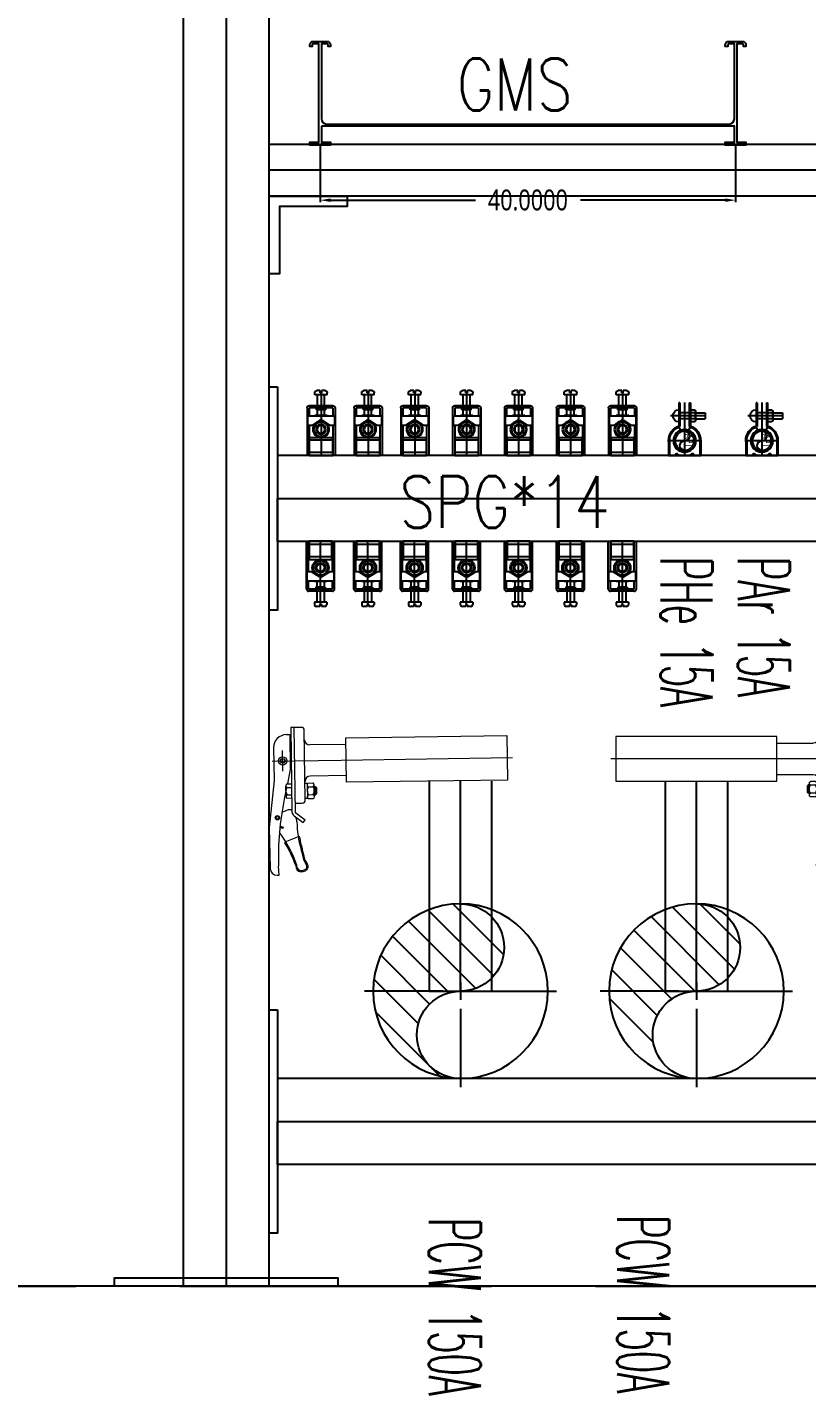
# Model space of a CAD drawing. Extents: x -3080 to 28500, y -1326 to 31609.
# Drawn here: x 19710.3 to 19785.3, y 26310.3 to 26442 of the extents above; entities that cross this region are included whole.
import ezdxf
from ezdxf.enums import TextEntityAlignment as Align
from ezdxf.xclip import XClip

# ---------------------------------------------------------------- set-up
doc = ezdxf.new("R2010")
doc.units = 0
doc.header["$LTSCALE"] = 100
doc.header["$XCLIPFRAME"] = 2
for name, pattern in [('188K-SM-07-F10-MECH-CR PIPE-Y2257103$0$AP7P1-SM-08-FNN-120-A(4)-SMP$0$18P2-SM-08-FNN-320-A(9)-20190318-JEN$0$SM-08-FNN-300-A(9)-JEN$0$15P6-SM-08-FNN-320-A(10)-UIS-TCM$0$15P6-SM-08-FNN-320-A(10)-UIS-TCM$0$15P6-SM-08-FNN-320-A(10)-UIS-TCM$0$15P6-SM-08-FNN-320-A(10)-UIS-TCM$0$15P6-SM-08-FNN-320-A(10)-UIS-TCM$0$15P6-SM-08-FNN-320-A(10)-UIS-TCM$0$15P6-SM-08-FNN-320-A(10)-UIS-TCM$0$8$0$F14P7-08-FNN-08-001_SPG$0$CENTER', [50.800000000000004, 31.75, -6.35, 6.35, -6.35]), ('188K-SM-07-F10-MECH-CR PIPE-Y2257103$0$AP7P1-SM-08-FNN-120-A(4)-SMP$0$18P2-SM-08-FNN-320-A(9)-20190318-JEN$0$SM-08-FNN-300-A(9)-JEN$0$15P6-SM-08-FNN-320-A(10)-UIS-TCM$0$15P6-SM-08-FNN-320-A(10)-UIS-TCM$0$15P6-SM-08-FNN-320-A(10)-UIS-TCM$0$15P6-SM-08-FNN-320-A(10)-UIS-TCM$0$15P6-SM-08-FNN-320-A(10)-UIS-TCM$0$15P6-SM-08-FNN-320-A(10)-UIS-TCM$0$15P6-SM-08-FNN-320-A(10)-UIS-TCM$0$8$0$F14P7-08-FNN-08-001_SPG$0$HIDDEN', [9.524999999999999, 6.35, -3.175]), ('188K-SM-07-F10-MECH-CR PIPE-Y2257103$0$X-S-FAB_SL ALL$0$HIDDEN', [0.4, 0.3, -0.1])]:
    doc.linetypes.add(name, pattern=pattern)
for name, color, linetype in [('0-xref', 8, 'Continuous'), ('188K-SM-07-F10-MECH-CR PIPE-Y2257103$0$0-BG', 6, 'Continuous'), ('188K-SM-07-F10-MECH-CR PIPE-Y2257103$0$0-Y-CCD', 5, 'Continuous'), ('188K-SM-07-F10-MECH-CR PIPE-Y2257103$0$0-Y-PCW', 140, 'Continuous'), ('188K-SM-07-F10-MECH-CR PIPE-Y2257103$0$18P6-SM-08-FNN-120-A(X)-20211124$0$0-L191043-PCWR-20.7-P', 6, 'Continuous'), ('188K-SM-07-F10-MECH-CR PIPE-Y2257103$0$AP7P1-SM-08-FNN-120-A(4)-SMP$0$18P2-SM-08-FNN-320-A(9)-20190318-JEN$0$SM-08-FNN-300-A(9)-JEN$0$15P6-SM-08-FNN-320-A(10)-UIS-TCM$0$15P6-SM-08-FNN-320-A(10)-UIS-TCM$0$15P6-SM-08-FNN-320-A(10)-UIS-TCM$0$15P6-SM-08-FNN-320-A(10)-UIS-TCM$0$15P6-SM-08-FNN-320-A(10)-UIS-TCM$0$8$0$F14P7-08-FNN-08-001_SPG$0$G-SPG_C-20%F2+N2#AC201', 120, 'Continuous'), ('188K-SM-07-F10-MECH-CR PIPE-Y2257103$0$DIM', 3, 'Continuous'), ('188K-SM-07-F10-MECH-CR PIPE-Y2257103$0$H-TXT', 7, 'Continuous'), ('188K-SM-07-F10-MECH-CR PIPE-Y2257103$0$SH-LINE-130', 2, 'Continuous'), ('188K-SM-07-F10-MECH-CR PIPE-Y2257103$0$UPW_PVDF', 7, 'Continuous'), ('188K-SM-07-F10-MECH-CR PIPE-Y2257103$0$X-S-FAB_SL ALL$0$HID', 5, '188K-SM-07-F10-MECH-CR PIPE-Y2257103$0$X-S-FAB_SL ALL$0$HIDDEN')]:
    doc.layers.add(name, color=color, linetype=linetype)
doc.layers.add('188K-SM-07-F10-MECH-CR PIPE-Y2257103$0$PCW', color=3, linetype='Continuous', lineweight=5, true_color=0x00ff00)
doc.styles.add('188K-SM-07-F10-MECH-CR PIPE-Y2257103$0$AA-TXT', font='romans.shx', dxfattribs={"bigfont": 'chineset.shx'})
doc.styles.add('188K-SM-07-F10-MECH-CR PIPE-Y2257103$0$AP6A-SM-08-FNN-300-A(18)-BAY$0$15P6-SM-08-FNN-100-A(D)-UIS-TCM$0$aa-txt', font='simplex.shx', dxfattribs={"width": 0.8, "bigfont": 'CHINA.shx'})
doc.styles.add('188K-SM-07-F10-MECH-CR PIPE-Y2257103$0$AP6A-SM-08-FNN-300-A(18)-BAY$0$15P6-SM-08-FNN-100-A(D)-UIS-TCM$0$SM-08-FNN-300-0_WWT(8)$0$SIMPLEX', font='SIMPLEX.shx', dxfattribs={"width": 0.7})
doc.styles.add('188K-SM-07-F10-MECH-CR PIPE-Y2257103$0$Standard', font='', dxfattribs={"width": 0.8})
doc.styles.get('188K-SM-07-F10-MECH-CR PIPE-Y2257103$0$Standard').set_extended_font_data('Microsoft JhengHei')
doc.dimstyles.new('188K-SM-07-F10-MECH-CR PIPE-Y2257103$0$Standard', dxfattribs={"dimtxt": 0.18, "dimasz": 0.18, "dimexe": 0.18, "dimexo": 0.0625, "dimgap": 0.09, "dimtad": 0, "dimtih": 1, "dimtoh": 1, "dimdec": 4, "dimzin": 0, "dimdsep": 46, "dimtxsty": '188K-SM-07-F10-MECH-CR PIPE-Y2257103$0$Standard', "dimcen": 0.09, "dimadec": 0, "dimazin": 0, "dimtfac": 1, "dimtdec": 4, "dimtofl": 0, "dimtmove": 0, "dimatfit": 3, "dimfxl": 1, "dimtolj": 1, "dimtzin": 0, "dimarcsym": 0})

# ---------------------------------------------------------------- blocks, each defined once
blk = doc.blocks.new('188K-SM-07-F10-MECH-CR PIPE-Y2257103$0$X-S-FAB_SL ALL')
at = {"layer": '188K-SM-07-F10-MECH-CR PIPE-Y2257103$0$X-S-FAB_SL ALL$0$HID'}
blk.add_line((-2628.521399346166, -73013.97692126504), (19076.47860110088, -73013.97692126504), dxfattribs=at)
blk = doc.blocks.new('188K-SM-07-F10-MECH-CR PIPE-Y2257103$0$SEC-P-Clamp-15A')
at = {"color": 0, "linetype": 'ByBlock'}
for p, q in [((-10.5, 41.34137674618978), (-19.91546366972398, 41.34137674618978)), ((-19.91546366972398, 41.34137674618978), (-19.91546366972398, 35.34137674618978)), ((-10.5, 42.67150376511199), (-10.5, 34.01124972726757)), ((-6.299999999999272, 44.11487943808606), (-9.700000000000728, 44.11487943808606)), ((-9.700000000000728, 41.22812809213792), (-6.299999999999272, 41.22812809213792)), ((-5.5, 50.84137674618978), (-5.5, 28.84137674618978)), ((-4.5, 50.84137674618978), (-5.5, 50.84137674618978)), ((-4.5, 50.84137674618978), (-4.5, 28.13404875209017)), ((-4.5, 41.34137674618978), (4.5, 41.34137674618978)), ((4.5, 50.84137674618978), (4.5, 28.13404875209017)), ((4.5, 50.84137674618978), (5.5, 50.84137674618978)), ((5.5, 50.84137674618978), (5.5, 28.84137674618978)), ((-10.5, 35.34137674618978), (-19.91546366972398, 35.34137674618978)), ((-9.700000000000728, 35.45462540024164), (-6.299999999999272, 35.45462540024164)), ((-9.700000000000728, 32.5678740542935), (-6.299999999999272, 32.5678740542935)), ((-4.5, 35.34137674618978), (4.5, 35.34137674618978)), ((-15.5, 14.34999999998763), (-15.5, 0)), ((-14.5, 14.34999999998763), (-14.5, 0)), ((14.5, 14.34999999998763), (14.5, 0)), ((15.5, 14.34999999998763), (15.5, 0)), ((15.5, 0), (-15.5, 0)), ((-8.5, 1.085786437626666), (-8.5, 0)), ((-5, 0), (-6.792893218815152, 1.792893218815152)), ((5, 0), (6.792893218815152, 1.792893218815152)), ((8.5, 1.085786437626666), (8.5, 0))]:
    blk.add_line(p, q, dxfattribs=at)
at = {"color": 1, "linetype": 'ByBlock'}
for p, q in [((0, 51.0749094921448), (0, 0)), ((-19.91546366972398, 38.34137674618978), (13.44448189458853, 38.34137674618978)), ((-16.37344840898004, 14.34999999997672), (16.37344840885635, 14.34999999997672))]:
    blk.add_line(p, q, dxfattribs=at)
at = {"color": 0, "linetype": 'ByBlock'}
for radius in [10.85, 9.199999999999998]:
    blk.add_circle((-7.275957614183426e-11, 14.34999999998763), radius, dxfattribs=at)
for centre, radius, start, end in [((-8.797916666666424, 42.67150376511199), 1.702083333333331, 122.0046278307419, 237.9953721692581), ((-4.891666666666424, 38.34137674618978), 5.608333333333333, 149.020901138302, 210.979098861698), ((-7.202083333333576, 42.67150376511199), 1.702083333333335, 302.0046278307419, 57.99537216925814), ((-11.10833333333358, 38.34137674618978), 5.608333333333319, 329.020901138302, 30.97909886169807), ((5.5, 38.34137674618978), 5.773502691896233, 270, 90), ((0, 14.34999999999854), 15.5, 110.7835595958652, 180), ((0, 14.34999999999854), 14.5, 108.0800126244778, 180), ((-8.797916666666424, 34.01124972726757), 1.702083333333329, 122.0046278307419, 237.9953721692581), ((-6.325000000011642, 25.33407938793971), 1.825000000011642, 299.9345875653077, 119.935170273452), ((-7.202083333333576, 34.01124972726757), 1.70208333333333, 302.0046278307419, 57.99537216925814), ((0, 14.34999999999854), 14.5, 0, 71.91998737552218), ((6.324999999866122, 25.33407938793971), 1.825000000011642, 60.06482972654796, 240.0654124346923), ((0, 14.34999999999854), 15.5, 0, 69.21644040413479), ((-6.184563972055912e-11, 18.94999999998254), 4.600000000005911, 90, 270), ((-6.184563972055912e-11, 9.749999999989086), 4.600000000005911, 270, 90), ((-7.5, 1.085786437626666), 1, 45, 180), ((7.5, 1.085786437626666), 1, 0, 135)]:
    blk.add_arc(centre, radius, start, end, dxfattribs=at)
at = {"color": 2, "linetype": 'ByBlock', "style": '188K-SM-07-F10-MECH-CR PIPE-Y2257103$0$Standard', "width": 0.75}
blk.add_text('15A', height=8, rotation=90, dxfattribs=at).set_placement((-4.000000000061846, 14.14999999998327), align=Align.MIDDLE)
blk = doc.blocks.new('*U252')
at = {"color": 0}
blk.add_blockref('188K-SM-07-F10-MECH-CR PIPE-Y2257103$0$SEC-P-Clamp-15A', (0, 0), dxfattribs=at)
blk = doc.blocks.new('188K-SM-07-F10-MECH-CR PIPE-Y2257103$0$PCW-150Ax50A-L20-l_dwg_BFV-toyo-50A-f-3997985-SEC-F21')
at = {"layer": '188K-SM-07-F10-MECH-CR PIPE-Y2257103$0$PCW'}
for p, q in [((176572.5000000024, 9736.137499998498), (176572.5000000024, 9655.11296517562)), ((176582.5000000024, 9666.137495998526), (176582.5000000024, 9733.137505998513)), ((176568.5000581612, 9726.30573599851), (176569.5000000023, 9726.30573599851)), ((176622.5000000024, 9719.137499998513), (176587.5000320023, 9719.137499998513)), ((176568.5000581612, 9710.637513949594), (176569.5000000023, 9710.637513949594)), ((176568.5000581612, 9697.637513949638), (176569.5000000023, 9697.637513949638)), ((176564.0000000024, 9669.719263998528), (176564.0000000024, 9680.219263998486)), ((176565.0000000024, 9681.969263998515), (176569.5000000023, 9681.969263998515)), ((176585.5000000023, 9682.474817497976), (176590.3000000023, 9682.474817497976)), ((176622.5000000024, 9689.137499998513), (176587.5000320023, 9689.137499998513)), ((176591.3000000023, 9669.3239578918), (176591.3000000023, 9680.614570105216)), ((176564.002860727, 9675.163934022305), (176562.2753728597, 9667.276434804042)), ((176565.0000000023, 9678.46926399853), (176569.5000000023, 9678.46926399853)), ((176565.0000000024, 9671.469263998484), (176569.5000000023, 9671.469263998484)), ((176569.5000000023, 9667.9692639985), (176565.0000000023, 9667.9692639985)), ((176585.5000000023, 9678.722040748224), (176590.3000000023, 9678.722040748224)), ((176585.5000000023, 9671.216487248792), (176590.3000000023, 9671.216487248792)), ((176585.5000000023, 9667.463710499038), (176590.3000000023, 9667.463710499038)), ((176591.3000000023, 9678.96926399834), (176592.5000000024, 9678.96926399834)), ((176559.8466097545, 9654.843070175157), (176564.8337496143, 9656.674246380257)), ((176572.5000000024, 9663.137495998497), (176579.5000000023, 9663.137495998497)), ((176574.0056364167, 9646.990662370556), (176573.272453408, 9649.726938610329)), ((176547.1897753487, 9639.78561487351), (176547.8117167238, 9600.604772623503)), ((176562.6338905509, 9626.13365015295), (176575.6137978098, 9630.995735930926)), ((176572.4013897758, 9603.22347598419), (176572.7198707163, 9600.61789213868)), ((176573.828191208, 9600.988839911504), (176573.5097106355, 9603.594422657425)), ((176579.0055928522, 9598.408022917709), (176581.2018410176, 9599.143069645506)), ((176579.3765299731, 9597.29969886091), (176581.5727781385, 9598.034745588751))]:
    blk.add_line(p, q, dxfattribs=at)
at = {"layer": '188K-SM-07-F10-MECH-CR PIPE-Y2257103$0$PCW', "color": 1, "true_color": 0xff0000}
blk.add_line((176561.2813081612, 9694.137499998513), (176561.2813081612, 9714.137499998511), dxfattribs=at)
at = {"layer": '188K-SM-07-F10-MECH-CR PIPE-Y2257103$0$PCW', "flags": 128}
for points in [[(176579.5000000023, 9736.137505998544), (176572.5000000024, 9736.137505998544), (176569.5000000023, 9736.137505998544), (176569.5000000023, 9655.11296517562)], [(176565.0625794737, 9729.385122811016), (176568.5000581612, 9729.385122811016), (176568.5000581612, 9695.697589811005), (176565.4933363064, 9681.969263998515)], [(176552.6875732862, 9717.010122810996), (176552.6875732862, 9685.38509049851), (176547.2146002862, 9640.232958748495)], [(176582.5000000024, 9682.474263998345), (176584.5000000024, 9682.474263998345), (176584.5000000024, 9667.46426399838), (176582.5000000024, 9667.46426399838)], [(176591.3000000023, 9670.969263998384), (176592.5000000024, 9670.969263998384), (176592.5000000024, 9678.96926399834), (176593.5000000023, 9677.969263998355), (176593.5000000023, 9671.96926399837), (176592.5000000024, 9670.969263998384)], [(176571.4216926257, 9651.1729114076), (176580.1091446196, 9644.385530033804), (176581.9561290456, 9646.749562294615), (176573.2686770517, 9653.536943668412)], [(176557.8621977257, 9641.35866040489), (176560.9473744529, 9640.201719132187), (176560.5369989305, 9639.107384405906), (176557.7185240078, 9640.164312501925)], [(176580.6122286215, 9607.709814664082), (176579.5954457021, 9611.876259857097), (176577.7368297259, 9618.812709112408)], [(176581.695307467, 9608.149037588255), (176580.7243715116, 9612.178754616081), (176578.8657555353, 9619.11520387135)], [(176554.3426594113, 9594.137499998511), (176556.3391635362, 9594.137499998511), (176555.81303953, 9602.789035197882)]]:
    blk.add_lwpolyline(points, dxfattribs=at)
for points in [[(176777.5000000024, 9682.637499998425), (176622.5000000024, 9682.637499998425), (176622.5000000024, 9725.637499998455), (176777.5000000024, 9725.637499998455)], [(176562.4360086996, 9706.137499998484), (176563.590709238, 9704.137499998464), (176562.4360086996, 9702.137499998542), (176560.1266076229, 9702.137499998542), (176558.9719070845, 9704.137499998464), (176560.1266076229, 9706.137499998484)]]:
    blk.add_lwpolyline(points, close=True, dxfattribs=at)
at = {"layer": '188K-SM-07-F10-MECH-CR PIPE-Y2257103$0$PCW', "color": 1, "true_color": 0xff0000, "flags": 128}
blk.add_lwpolyline([(176551.2813081612, 9704.137499998464), (176617.5000000024, 9704.137499998464), (176782.5000000023, 9704.137499998464)], dxfattribs=at)
at = {"layer": '188K-SM-07-F10-MECH-CR PIPE-Y2257103$0$PCW'}
for centre, radius in [((176561.2813081612, 9704.137499998464), 4), ((176561.2813081612, 9704.137499998464), 2), ((176555.4278869726, 9649.403865257204), 2.062500000029104), ((176555.4278869737, 9649.403877623494), 1.409374999988358)]:
    blk.add_circle(centre, radius, dxfattribs=at)
for centre, radius, start, end in [((176579.5000000023, 9733.137505998513), 3.000000000029104, 0, 90), ((176565.0625794737, 9717.010122810996), 12.37499862499513, 89.99999500007237, 179.9999970001613), ((176587.5000320023, 9724.137499998513), 5, 180, 269.9999999999996), ((176566.0312500023, 9680.219263998486), 2.031249999985224, 120.5102374055611, 239.4897625944386), ((176587.5000320023, 9684.137499998513), 5, 90, 180), ((176586.7602864034, 9680.5984291231), 2.260344032671969, 123.8874971487179, 236.1125028513075), ((176589.0397136013, 9680.5984291231), 2.260344032631582, 303.8874971485474, 56.11250285142651), ((176836.7750830362, 9607.201104123526), 280.996683687511, 167.6463779999377, 180.9141500001791), ((176570.6250000023, 9674.969263998544), 6.624999999984625, 148.1092081982369, 211.8907918017761), ((176566.0312500023, 9669.719263998528), 2.031249999985224, 120.5102374055464, 239.4897625944272), ((176586.7602864034, 9669.340098873916), 2.260344032671969, 123.8874971487179, 236.1125028513075), ((176592.041666669, 9674.969263998544), 7.54166666669328, 150.1582758352785, 209.8417241647211), ((176583.7583333357, 9674.969263998544), 7.541666666628308, 330.1582758352711, 29.84172416472852), ((176589.0397136013, 9669.340098873916), 2.260344032631582, 303.8874971485474, 56.11250285142651), ((176566.8324298268, 9651.182917627504), 5.843749999996094, 62.83963223626392, 110.000000114237), ((176574.5000000024, 9655.11296517562), 5.000000000020492, 180, 231.9999999995866), ((176574.5000000024, 9655.11296517562), 2.00000000002038, 180, 232.0000000001723), ((176579.5000000023, 9666.137495998526), 3.000000000029104, 269.9999999999996, 0), ((176550.6271130987, 9639.819319560991), 3.437499999987007, 173.0887479998158, 180.5617869998223), ((176568.3596579586, 9645.483238191908), 5.843748831268065, 359.316738000026, 14.99999900023886), ((176667.6963447063, 9644.29870946832), 93.50000409058269, 179.3168240000669, 195.8177009999754), ((176462.6776146875, 9566.49975199529), 116.8750105187296, 18.50500699992595, 36.04026865269974), ((176575.8187867181, 9630.448494039169), 0.5843750000063536, 8.572588176517508, 110.5352240691679), ((176667.6963447063, 9644.29870946832), 92.33125409061228, 188.572588176639, 195.8177009999759), ((176562.8388794592, 9625.586408261193), 0.5843750000063395, 110.5352240691675, 210.5370022010832), ((176462.6776146875, 9566.49975199529), 115.7062605187347, 18.50500699993037, 30.53700220079737), ((176554.3426594113, 9600.668754123522), 6.53125, 180.5612889999214, 269.9999999999996), ((176577.707312929, 9602.287157116394), 5.25937499998967, 198.5050638443, 288.5045131842369), ((176577.707312929, 9602.287157116394), 4.090624999998061, 198.5050638443551, 288.5045131838257), ((176607.6891997569, 9618.690387768409), 29.21875000000346, 202.0741194180168, 211.4646409235292), ((176580.2744534252, 9601.913872666632), 2.921874999976188, 288.505270000122, 31.46464092337675), ((176580.2744534252, 9601.913872666632), 4.0906250000009, 288.5052699997391, 31.46464092353378), ((176607.6891997569, 9618.690387768409), 28.04999999997876, 202.0741194180139, 211.4646409235149)]:
    blk.add_arc(centre, radius, start, end, dxfattribs=at)
blk = doc.blocks.new('*D272')
at = {"layer": '188K-SM-07-F10-MECH-CR PIPE-Y2257103$0$DIM', "color": 0, "lineweight": -2, "transparency": 16777216}
for p, q in [((-3.827021247335479e-18, -0.0625), (-3.351807272807642e-16, -5.473916683800262)), ((40, -0.0625), (40, -5.473916683800262)), ((0.9999999999999997, -5.293916683800262), (14.94478854024557, -5.293916683800262)), ((39, -5.293916683800262), (25.05521145975443, -5.293916683800262))]:
    blk.add_line(p, q, dxfattribs=at)
at = {"layer": '188K-SM-07-F10-MECH-CR PIPE-Y2257103$0$DIM', "color": 0, "transparency": 16777216}
for points in [[(0.9999999999999997, -5.127250017133595), (0.9999999999999997, -5.460583350466929), (-3.241589060884381e-16, -5.293916683800262)], [(39, -5.127250017133595), (39, -5.460583350466929), (40, -5.293916683800262)]]:
    blk.add_solid(points, dxfattribs=at)
at = {"layer": 'DefPoints', "color": 0, "transparency": 16777216}
for p in [(0, 0), (40, 0), (40, -5.293916683800262)]:
    blk.add_point(p, dxfattribs=at)
at = {"layer": '188K-SM-07-F10-MECH-CR PIPE-Y2257103$0$DIM', "color": 0, "transparency": 16777216, "insert": (20, -5.293916683800262), "char_height": 2, "attachment_point": 5, "style": '188K-SM-07-F10-MECH-CR PIPE-Y2257103$0$Standard'}
blk.add_mtext('\\A1;40.0000', dxfattribs=at)
blk = doc.blocks.new('*U257')
h = blk.add_hatch()
h.set_pattern_fill('ANSI31', color=1, scale=16.83, style=0)
h.set_pattern_definition([(45, (0, 0), (-1.487575890921199, 1.487575890921199), [])])
h.paths.add_polyline_path([(2.802758025666209e-15, 8.415, 0.4142135623730951), (-8.415, 0, 0.414213562373095), (-1.401379012833104e-15, -8.415, 1), (1.288175351853122e-16, 0, -1)])
at = {"color": 1}
for p, q in [((0, 1.683), (0, 9.256499999999999)), ((-1.683, 0), (-9.256499999999999, 0)), ((-0.8414999999999999, 0), (0.8414999999999999, 0)), ((0, -0.8414999999999999), (0, 0.8414999999999999)), ((1.683, 0), (9.256499999999999, 0)), ((0, -1.683), (0, -9.256499999999999))]:
    blk.add_line(p, q, dxfattribs=at)
blk.add_circle((0, 0), 8.415)
for centre, start, end in [((2.576350703706244e-16, 4.2075), 90, 270), ((2.576350703706244e-16, -4.2075), 270, 90)]:
    blk.add_arc(centre, 4.2075, start, end, dxfattribs=at)
at = {"style": '188K-SM-07-F10-MECH-CR PIPE-Y2257103$0$AP6A-SM-08-FNN-300-A(18)-BAY$0$15P6-SM-08-FNN-100-A(D)-UIS-TCM$0$aa-txt', "width": 0.8, "flags": 1}
blk.add_attdef('高度(cm)', (0.02462031535436804, 0.1424866110644576), '', height=0.2, dxfattribs=at)
blk = doc.blocks.new('188K-SM-07-F10-MECH-CR PIPE-Y2257103$0$AP7P1-SM-08-FNN-120-A(4)-SMP$0$18P2-SM-08-FNN-320-A(9)-20190318-JEN$0$SM-08-FNN-300-A(9)-JEN$0$15P6-SM-08-FNN-320-A(10)-UIS-TCM$0$15P6-SM-08-FNN-320-A(10)-UIS-TCM$0$15P6-SM-08-FNN-320-A(10)-UIS-TCM$0$15P6-SM-08-FNN-320-A(10)-UIS-TCM$0$15P6-SM-08-FNN-320-A(10)-UIS-TCM$0$15P6-SM-08-FNN-320-A(10)-UIS-TCM$0$15P6-SM-08-FNN-320-A(10)-UIS-TCM$0$8$0$F14P7-08-FNN-08-001_SPG$0$TubeClamp-6+10')
at = {"color": 0, "linetype": 'ByBlock'}
for p, q in [((-5.999999999999756, 43.64388270715064), (-5.999999999999756, 45.64388270715064)), ((-5.999999999999758, 43.64388270715062), (6.000000000000242, 43.64388270715062)), ((-3.999999999999756, 47.64388270715062), (-0.7499999999996918, 47.64388270715062)), ((-3.500000000000206, 33.00000000000185), (-3.499999999999825, 43.64388270715062)), ((-0.7499999999996918, 45.64388270715062), (-0.7499999999996918, 47.64388270715062)), ((-0.7499999999996918, 45.64388270715062), (0.7500000000003082, 45.64388270715062)), ((0.7500000000003082, 47.64388270715062), (4.000000000000242, 47.64388270715062)), ((0.7500000000003082, 45.64388270715062), (0.7500000000003082, 47.64388270715062)), ((3.499999999999794, 33.00000000000186), (3.500000000000175, 43.64388270715062)), ((6.000000000000242, 43.64388270715061), (6.000000000000242, 45.64388270715061)), ((-13.50000000000014, 31.00000000000189), (-13.50000000000014, 1.859845610852062e-12)), ((-11.50000000000014, 33.00000000000189), (11.49999999999986, 33.0000000000018)), ((-11.50000000000014, 31.00000000000189), (-11.49999999999919, 23.14388270715127)), ((-11.50000000000014, 31.00000000000189), (11.49999999999986, 31.0000000000018)), ((-4.499999999999998, 29.00000000000186), (-4.50000000000029, 31.00000000000172)), ((-4.499999999999998, 29.00000000000186), (4.500000000000001, 29.00000000000183)), ((-3.499999999999294, 23.64388270715073), (-3.499999999999999, 29.00000000000185)), ((3.500000000000706, 23.64388270715052), (3.500000000000001, 29.00000000000183)), ((4.5, 29.00000000000183), (4.49999999999971, 31.00000000000197)), ((11.49999999999986, 31.0000000000018), (11.50000000000081, 23.14388270714959)), ((13.49999999999986, 31.0000000000018), (13.49999999999986, 1.77635683940025e-12)), ((-12.94999999999925, 23.14388270715139), (12.9500000000013, 23.14388270714949)), ((-12.94999999999925, 23.14388270714957), (-12.94999999999925, 14.14388270714957)), ((-12.94999999999925, 14.14388270714957), (-8.749999999999957, 14.14388270714956)), ((-11.49999999999861, 14.14388270714957), (-11.49999999999923, 1.859845610852062e-12)), ((-0.9999999999994298, 19.14388270715135), (-8.749999999999957, 14.14388270714956)), ((-5.999999999999756, 23.6438827071508), (6.000000000000243, 23.64388270715044)), ((-5.999999999999756, 23.6438827071508), (-5.999999999999756, 23.14388270714898)), ((-1.000000000002158, 19.14388270714953), (0.9999999999978417, 19.14388270714953)), ((1.00000000000057, 19.14388270714953), (8.750000000000952, 14.1438827071495)), ((6.000000000000243, 23.64388270715044), (6.000000000000243, 23.14388270715044)), ((8.750000000000043, 14.1438827071495), (12.9500000000013, 14.14388270714949)), ((11.50000000000048, 14.14388270714949), (11.49999999999986, 1.77635683940025e-12)), ((12.9500000000013, 23.14388270714949), (12.9500000000013, 14.14388270714767)), ((-11.00000000000014, -12.1000000000003), (10.99999999999986, -12.10000000000038))]:
    blk.add_line(p, q, dxfattribs=at)
at = {"color": 1, "linetype": '188K-SM-07-F10-MECH-CR PIPE-Y2257103$0$AP7P1-SM-08-FNN-120-A(4)-SMP$0$18P2-SM-08-FNN-320-A(9)-20190318-JEN$0$SM-08-FNN-300-A(9)-JEN$0$15P6-SM-08-FNN-320-A(10)-UIS-TCM$0$15P6-SM-08-FNN-320-A(10)-UIS-TCM$0$15P6-SM-08-FNN-320-A(10)-UIS-TCM$0$15P6-SM-08-FNN-320-A(10)-UIS-TCM$0$15P6-SM-08-FNN-320-A(10)-UIS-TCM$0$15P6-SM-08-FNN-320-A(10)-UIS-TCM$0$15P6-SM-08-FNN-320-A(10)-UIS-TCM$0$8$0$F14P7-08-FNN-08-001_SPG$0$CENTER'}
blk.add_line((3.07468937862601e-13, 47.64984669893542), (-1.403321903126198e-13, -15.2000000000007), dxfattribs=at)
at = {"color": 8, "linetype": '188K-SM-07-F10-MECH-CR PIPE-Y2257103$0$AP7P1-SM-08-FNN-120-A(4)-SMP$0$18P2-SM-08-FNN-320-A(9)-20190318-JEN$0$SM-08-FNN-300-A(9)-JEN$0$15P6-SM-08-FNN-320-A(10)-UIS-TCM$0$15P6-SM-08-FNN-320-A(10)-UIS-TCM$0$15P6-SM-08-FNN-320-A(10)-UIS-TCM$0$15P6-SM-08-FNN-320-A(10)-UIS-TCM$0$15P6-SM-08-FNN-320-A(10)-UIS-TCM$0$15P6-SM-08-FNN-320-A(10)-UIS-TCM$0$15P6-SM-08-FNN-320-A(10)-UIS-TCM$0$8$0$F14P7-08-FNN-08-001_SPG$0$HIDDEN'}
for p, q in [((-13.49999999999923, 1.859845610852062e-12), (-13.50000000000014, -14.99999999999811)), ((-11.49999999999923, 1.859845610852062e-12), (-11.50000000000014, -14.99999999999811)), ((-11.00000000000014, 1.859845610852062e-12), (10.99999999999986, 1.859845610852062e-12)), ((11.49999999999986, 1.77635683940025e-12), (11.49999999999986, -14.9999999999982)), ((13.49999999999986, 1.77635683940025e-12), (13.49999999999986, -14.9999999999982)), ((-13.50000000000014, -14.99999999999811), (-11.50000000000014, -14.99999999999811)), ((11.49999999999986, -14.9999999999982), (13.49999999999986, -14.9999999999982))]:
    blk.add_line(p, q, dxfattribs=at)
at = {"color": 0, "linetype": 'ByBlock'}
blk.add_lwpolyline([(-11.00000000000014, 2.399999999999677), (-11.00000000000014, -15.20000000000066), (10.99999999999986, -15.20000000000074), (10.99999999999986, 2.399999999999594)], close=True, dxfattribs=at)
for centre, radius in [((-1.567964581371801e-13, 10.33999999999964), 7.94), ((-1.567964581371801e-13, 10.33999999999964), 6.94), ((1.726618847897043e-12, 10.33999999999963), 4.76), ((1.726618847897043e-12, 10.33999999999963), 3.76)]:
    blk.add_circle(centre, radius, dxfattribs=at)
for centre, start, end in [((-3.999999999999756, 45.64388270715064), 90, 179.9999999999962), ((4.000000000000242, 45.64388270715061), 0, 90), ((-11.50000000000014, 31.00000000000189), 90, 180), ((11.49999999999986, 31.0000000000018), 0, 90)]:
    blk.add_arc(centre, 2, start, end, dxfattribs=at)
blk = doc.blocks.new('*U271')
blk.add_lwpolyline([(0.1199999999953434, 1.840000000011059), (0.1199999999953434, 0.3000000000029104), (1, 0.3000000000029104), (1, 0), (-1, 0), (-1, 0.3000000000029104), (-0.1199999999953434, 0.3000000000029104), (-0.1199999999953434, 9.760000000023865), (-0.6600000000034925, 9.760000000023865, 0.4142135623739158), (-0.7600000000093132, 9.660000000018044), (-0.7600000000093132, 9.500000000021828), (-1, 9.500000000021828), (-1, 9.660000000018044, -0.4142135623739149), (-0.6600000000034925, 10.00000000002183), (0.6600000000034925, 10.00000000002183, -0.414213562373095), (1, 9.66000000002532), (1, 9.500000000021828), (0.7600000000093132, 9.500000000021828), (0.7600000000093132, 9.660000000018044, 0.4142135623730947), (0.6600000000034925, 9.760000000023865), (0.1199999999953434, 9.760000000023865), (0.1199999999953434, 2.540000000008149, 0.4142135623730945), (0.6199999999953434, 2.040000000008149), (39.38000000000466, 2.040000000008149, 0.4142135623730958), (39.88000000000466, 2.540000000008149), (39.88000000000466, 9.760000000023865), (39.33999999999651, 9.760000000023865, 0.4142135623739222), (39.23999999999069, 9.660000000018044), (39.23999999999069, 9.500000000021828), (39, 9.500000000021828), (39, 9.660000000018044, -0.4142135623739085), (39.33999999999651, 10.00000000002183), (40.66000000000349, 10.00000000002183, -0.4142135623730948), (41, 9.660000000018044), (41, 9.500000000021828), (40.76000000000931, 9.500000000021828), (40.76000000000931, 9.660000000018044, 0.414213562373095), (40.66000000000349, 9.760000000023865), (40.11999999999534, 9.760000000023865), (40.11999999999534, 0.3000000000029104), (41, 0.3000000000029104), (41, 0), (39, 0), (39, 0.3000000000029104), (39.88000000000466, 0.3000000000029104), (39.88000000000466, 1.840000000011059)], format="xyb", close=True)
at = {"layer": '188K-SM-07-F10-MECH-CR PIPE-Y2257103$0$DIM'}
dim = blk.add_linear_dim(base=(40, -5.293916683800262), p1=(0, 0), p2=(40, 0), dimstyle='188K-SM-07-F10-MECH-CR PIPE-Y2257103$0$Standard', override={"dimtxt": 2, "dimasz": 1, "dimfxl": 0.1}, dxfattribs=at)
dim.commit()
dim.dimension.update_dxf_attribs({"geometry": '*D272', "text_midpoint": (20, -5.293916683800262)})
blk = doc.blocks.new('188K-SM-07-F10-MECH-CR PIPE-Y2257103$0$DE')
at = {"layer": '188K-SM-07-F10-MECH-CR PIPE-Y2257103$0$0-Y-PCW'}
blk.add_line((15552.65495834969, -72985.56192126499), (15552.65495834969, -72965.331921265), dxfattribs=at)
at = {"layer": '188K-SM-07-F10-MECH-CR PIPE-Y2257103$0$0-Y-PCW', "flags": 128}
blk.add_lwpolyline([(15549.63870834967, -72965.331921265), (15549.63870834967, -72985.56192126499), (15555.67120834972, -72985.56192126499), (15555.67120834972, -72965.331921265)], dxfattribs=at)
at = {"layer": '188K-SM-07-F10-MECH-CR PIPE-Y2257103$0$18P6-SM-08-FNN-120-A(X)-20211124$0$0-L191043-PCWR-20.7-P'}
blk.add_line((15575.37153161129, -72985.56192126499), (15575.37153161129, -72965.331921265), dxfattribs=at)
at = {"layer": '188K-SM-07-F10-MECH-CR PIPE-Y2257103$0$18P6-SM-08-FNN-120-A(X)-20211124$0$0-L191043-PCWR-20.7-P', "flags": 128}
blk.add_lwpolyline([(15572.35528161127, -72965.331921265), (15572.35528161127, -72985.56192126499), (15578.38778161132, -72985.56192126499), (15578.38778161132, -72965.331921265)], dxfattribs=at)
at = {"layer": '188K-SM-07-F10-MECH-CR PIPE-Y2257103$0$SH-LINE-130', "ltscale": 0.1}
blk.add_line((15654.2399583497, -72906.47692126504), (15534.2399583497, -72906.47692126504), dxfattribs=at)
for points in [[(15525.9799583497, -73013.97692126498), (15525.97995834971, -72789.776921265), (15530.10995834971, -72789.776921265), (15530.10995834969, -73013.97692126498)], [(15534.23995834969, -73013.97692126498), (15534.23995834971, -72789.776921265), (15530.10995834971, -72789.776921265), (15530.10995834969, -73013.97692126498)], [(15654.2399583497, -72908.97692126504), (15534.2399583497, -72908.97692126504), (15534.2399583497, -72903.97692126504), (15654.2399583497, -72903.97692126504)], [(15534.2399583497, -72908.97692126504), (15541.7399583497, -72908.97692126504), (15541.7399583497, -72909.97692126504), (15535.2399583497, -72909.97692126504), (15535.2399583497, -72916.47692126504), (15534.2399583497, -72916.47692126504)], [(15535.03995834968, -72927.35925616347), (15535.03995834968, -72948.85925616347), (15534.23995834969, -72948.85925616347), (15534.23995834969, -72927.35925616347)], [(15654.23995834969, -72933.97925616348), (15535.03995834968, -72933.97925616348), (15535.03995834968, -72938.10925616347), (15654.23995834969, -72938.10925616347)], [(15654.23995834969, -72942.23925616348), (15535.03995834968, -72942.23925616348), (15535.03995834968, -72938.10925616347), (15654.23995834969, -72938.10925616347)], [(15535.03995834969, -72987.35692126497), (15535.03995834969, -73008.85692126497), (15534.2399583497, -73008.85692126497), (15534.2399583497, -72987.35692126497)], [(15654.2399583497, -72993.97692126498), (15535.03995834969, -72993.97692126498), (15535.03995834969, -72998.10692126497), (15654.2399583497, -72998.10692126497)], [(15654.2399583497, -73002.23692126498), (15535.03995834969, -73002.23692126498), (15535.03995834969, -72998.10692126497), (15654.2399583497, -72998.10692126497)], [(15540.85995834971, -73013.97692126498), (15519.35995834972, -73013.97692126498), (15519.35995834972, -73013.176921265), (15540.85995834971, -73013.176921265)]]:
    blk.add_lwpolyline(points, close=True, dxfattribs=at)
at = {"layer": '188K-SM-07-F10-MECH-CR PIPE-Y2257103$0$0-BG', "xscale": -0.1, "yscale": 0.1, "zscale": 0.1}
for p in [(15574.23279699238, -72933.97925616348), (15581.66808845033, -72933.97925616347)]:
    blk.add_blockref('*U252', p, dxfattribs=at)
at = {"layer": '188K-SM-07-F10-MECH-CR PIPE-Y2257103$0$0-Y-CCD', "color": 5}
blk.add_blockref('*U271', (15539.140776579, -72904.07925463194), dxfattribs=at)
at = {"layer": '188K-SM-07-F10-MECH-CR PIPE-Y2257103$0$0-Y-PCW', "xscale": -1, "rotation": 180}
blk.add_blockref('*U257', (15552.65495834969, -72985.56192126499), dxfattribs=at)
at = {"layer": '188K-SM-07-F10-MECH-CR PIPE-Y2257103$0$18P6-SM-08-FNN-120-A(X)-20211124$0$0-L191043-PCWR-20.7-P', "xscale": 0.09999999999999998, "yscale": 0.09999999999999998, "zscale": 0.09999999999999998, "rotation": 0.8139830700452169}
blk.add_blockref('188K-SM-07-F10-MECH-CR PIPE-Y2257103$0$PCW-150Ax50A-L20-l_dwg_BFV-toyo-50A-f-3997985-SEC-F21', (-2105.021476303717, -74184.52163378685), dxfattribs=at)
at = {"layer": '188K-SM-07-F10-MECH-CR PIPE-Y2257103$0$18P6-SM-08-FNN-120-A(X)-20211124$0$0-L191043-PCWR-20.7-P', "xscale": -0.1, "yscale": 0.1, "zscale": 0.1}
blk.add_blockref('188K-SM-07-F10-MECH-CR PIPE-Y2257103$0$PCW-150Ax50A-L20-l_dwg_BFV-toyo-50A-f-3997985-SEC-F21', (33245.37153161153, -73933.59567126483), dxfattribs=at)
at = {"layer": '188K-SM-07-F10-MECH-CR PIPE-Y2257103$0$18P6-SM-08-FNN-120-A(X)-20211124$0$0-L191043-PCWR-20.7-P', "xscale": -1, "rotation": 180}
blk.add_blockref('*U257', (15575.37153161129, -72985.56192126499), dxfattribs=at)
at = {"layer": '188K-SM-07-F10-MECH-CR PIPE-Y2257103$0$AP7P1-SM-08-FNN-120-A(4)-SMP$0$18P2-SM-08-FNN-320-A(9)-20190318-JEN$0$SM-08-FNN-300-A(9)-JEN$0$15P6-SM-08-FNN-320-A(10)-UIS-TCM$0$15P6-SM-08-FNN-320-A(10)-UIS-TCM$0$15P6-SM-08-FNN-320-A(10)-UIS-TCM$0$15P6-SM-08-FNN-320-A(10)-UIS-TCM$0$15P6-SM-08-FNN-320-A(10)-UIS-TCM$0$8$0$F14P7-08-FNN-08-001_SPG$0$G-SPG_C-20%F2+N2#AC201', "xscale": -0.09999999999854498, "yscale": 0.09999999999854498, "zscale": 0.09999999999854481}
for p in [(15539.22852295749, -72932.47925616484), (15543.75370936402, -72932.47925616484), (15548.24732868112, -72932.47925616484), (15553.24732868112, -72932.47925616484), (15558.24732868112, -72932.47925616484), (15563.24732868112, -72932.47925616484), (15568.24732868112, -72932.47925616484)]:
    blk.add_blockref('188K-SM-07-F10-MECH-CR PIPE-Y2257103$0$AP7P1-SM-08-FNN-120-A(4)-SMP$0$18P2-SM-08-FNN-320-A(9)-20190318-JEN$0$SM-08-FNN-300-A(9)-JEN$0$15P6-SM-08-FNN-320-A(10)-UIS-TCM$0$15P6-SM-08-FNN-320-A(10)-UIS-TCM$0$15P6-SM-08-FNN-320-A(10)-UIS-TCM$0$15P6-SM-08-FNN-320-A(10)-UIS-TCM$0$15P6-SM-08-FNN-320-A(10)-UIS-TCM$0$15P6-SM-08-FNN-320-A(10)-UIS-TCM$0$15P6-SM-08-FNN-320-A(10)-UIS-TCM$0$8$0$F14P7-08-FNN-08-001_SPG$0$TubeClamp-6+10', p, dxfattribs=at)
at = {"layer": '188K-SM-07-F10-MECH-CR PIPE-Y2257103$0$AP7P1-SM-08-FNN-120-A(4)-SMP$0$18P2-SM-08-FNN-320-A(9)-20190318-JEN$0$SM-08-FNN-300-A(9)-JEN$0$15P6-SM-08-FNN-320-A(10)-UIS-TCM$0$15P6-SM-08-FNN-320-A(10)-UIS-TCM$0$15P6-SM-08-FNN-320-A(10)-UIS-TCM$0$15P6-SM-08-FNN-320-A(10)-UIS-TCM$0$15P6-SM-08-FNN-320-A(10)-UIS-TCM$0$8$0$F14P7-08-FNN-08-001_SPG$0$G-SPG_C-20%F2+N2#AC201', "xscale": 0.09999999999854481, "yscale": 0.09999999999854481, "zscale": 0.09999999999854481, "rotation": 180}
for p in [(15539.18474580603, -72943.73925616199), (15543.74356481371, -72943.73925616199), (15548.23718413081, -72943.73925616199), (15553.23718413081, -72943.73925616199), (15558.23718413081, -72943.73925616199), (15563.23718413081, -72943.73925616199), (15568.23718413081, -72943.73925616199)]:
    blk.add_blockref('188K-SM-07-F10-MECH-CR PIPE-Y2257103$0$AP7P1-SM-08-FNN-120-A(4)-SMP$0$18P2-SM-08-FNN-320-A(9)-20190318-JEN$0$SM-08-FNN-300-A(9)-JEN$0$15P6-SM-08-FNN-320-A(10)-UIS-TCM$0$15P6-SM-08-FNN-320-A(10)-UIS-TCM$0$15P6-SM-08-FNN-320-A(10)-UIS-TCM$0$15P6-SM-08-FNN-320-A(10)-UIS-TCM$0$15P6-SM-08-FNN-320-A(10)-UIS-TCM$0$15P6-SM-08-FNN-320-A(10)-UIS-TCM$0$15P6-SM-08-FNN-320-A(10)-UIS-TCM$0$8$0$F14P7-08-FNN-08-001_SPG$0$TubeClamp-6+10', p, dxfattribs=at)
at = {"layer": '188K-SM-07-F10-MECH-CR PIPE-Y2257103$0$H-TXT', "color": 7, "style": '188K-SM-07-F10-MECH-CR PIPE-Y2257103$0$AP6A-SM-08-FNN-300-A(18)-BAY$0$15P6-SM-08-FNN-100-A(D)-UIS-TCM$0$SM-08-FNN-300-0_WWT(8)$0$SIMPLEX', "text_generation_flag": 6, "width": 0.5}
for s, p in [('PHe 15A', (15574.41766394535, -72943.72897979099, 0.0002209802112426599)), ('PAr 15A', (15581.8529554033, -72943.72897979098, 0.0002209802112426599)), ('PCW 150A', (15552.11776137158, -73007.38434671285, 0.0002209802318105554)), ('PCW 150A', (15570.25322184733, -73007.12986180124, 0.0002209802318105554))]:
    blk.add_text(s, height=5, rotation=90, dxfattribs=at).set_placement(p, align=Align.MIDDLE_LEFT)
at = {"layer": '188K-SM-07-F10-MECH-CR PIPE-Y2257103$0$UPW_PVDF', "style": '188K-SM-07-F10-MECH-CR PIPE-Y2257103$0$AA-TXT', "width": 0.8}
for s, p in [('GMS', (15552.29865566644, -72898.22120326705)), ('SPG*14', (15546.78831431799, -72938.44705226013))]:
    blk.add_text(s, height=5, dxfattribs=at).set_placement(p, align=Align.MIDDLE_LEFT)
blk = doc.blocks.new('188K-SM-07-F10-MECH-CR PIPE-Y2257103')
blk.add_line((23502.49995883027, 26320.78621588694), (1844.999958830274, 26320.78621588694))
ref = blk.add_blockref('188K-SM-07-F10-MECH-CR PIPE-Y2257103$0$X-S-FAB_SL ALL', (4473.52135817644, 99334.76313715198))
XClip(ref).set_block_clipping_path([(-7553.464857013634, -75341.93696454832), (24026.20256238693, -67725.76962443824)])
at = {"layer": '188K-SM-07-F10-MECH-CR PIPE-Y2257103$0$0-BG'}
blk.add_blockref('188K-SM-07-F10-MECH-CR PIPE-Y2257103$0$DE', (4199.363573222525, 99334.76313715192), dxfattribs=at)

msp = doc.modelspace()

# ---------------------------------------------------------------- block references
at = {"layer": '0-xref'}
msp.add_blockref('188K-SM-07-F10-MECH-CR PIPE-Y2257103', (0, 0), dxfattribs=at)

doc.saveas('drawing.dxf')
